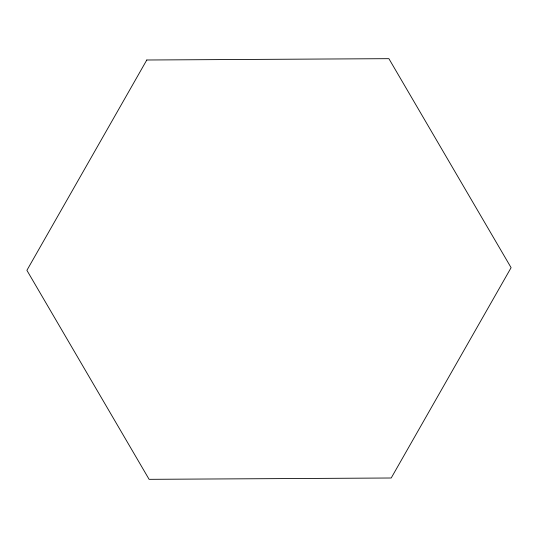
<?xml version="1.0" encoding="UTF-8"?>
<svg xmlns="http://www.w3.org/2000/svg" width="538" height="538" viewBox="0 0 538 538"><rect width="100%" height="100%" fill="white"/><g stroke="black" fill="none" stroke-linecap="round" stroke-linejoin="round"><path stroke-width="0.81" d="M146.793 60L26.9 270.332L149.107 479.331L391.207 478L511.1 267.668L388.893 58.669L146.793 60"/></g></svg>
